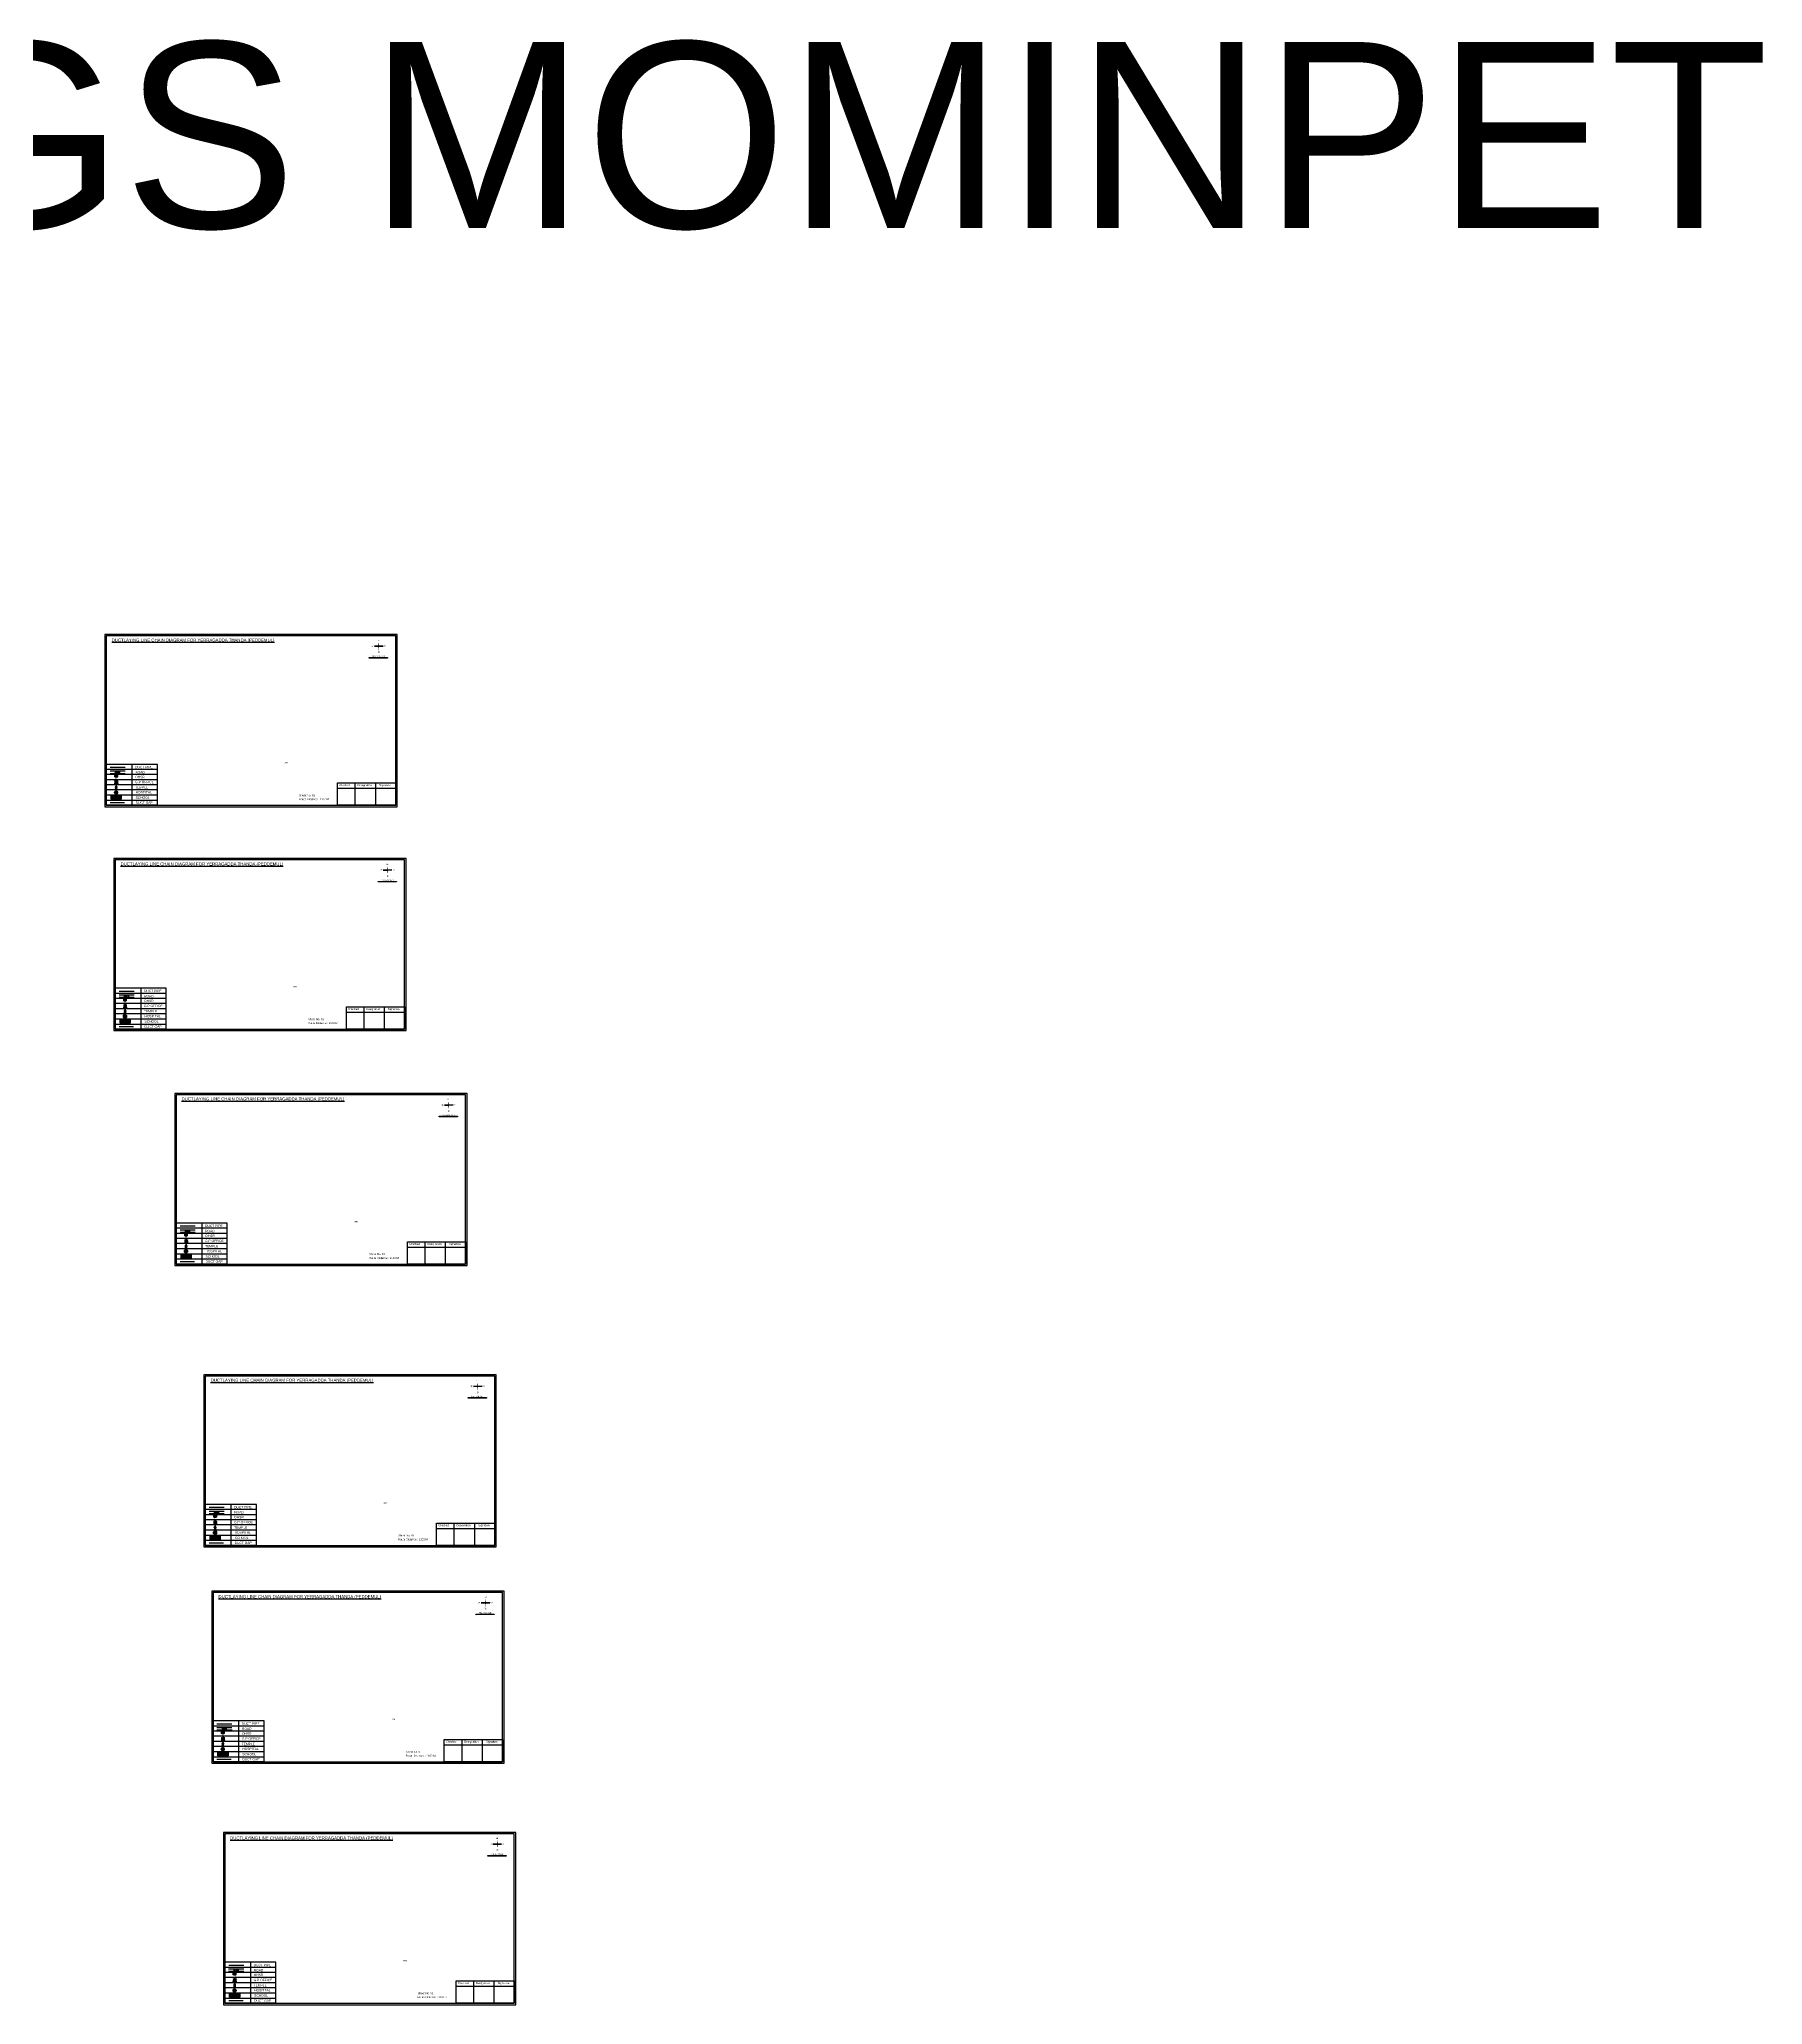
# Model space of a CAD drawing. Header units: inches. Extents: x -117 to 51867, y -12715 to 3423.
# Drawn here: x 5954 to 11201, y -12647 to -6661 of the extents above; entities that cross this region are included whole.
import ezdxf

# ---------------------------------------------------------------- set-up
doc = ezdxf.new("R2010")
doc.units = ezdxf.units.IN
doc.header["$MEASUREMENT"] = 0
doc.linetypes.add('DASHEDX2', pattern=[1.5, 1, -0.5])
doc.layers.add('LANDMARK', color=7, linetype='Continuous')
doc.layers.add('OHT', color=7, linetype='Continuous')
doc.styles.get("Standard").update_dxf_attribs({"font": 'arial.ttf'})

# ---------------------------------------------------------------- blocks, each defined once
blk = doc.blocks.new('OHT')
at = {"linetype": 'Continuous', "lineweight": 0, "true_color": 0x0ffffc}
blk.add_hatch(color=4, dxfattribs=at).paths.add_polyline_path([(0.01, 1), (0, 1, 0.101323), (-0.4, 0.92), (-0.4, 0.52, 0.194075), (0.4, 0.52), (0.4, 0.92, 0.097877)])
at = {"color": 4, "linetype": 'Continuous', "lineweight": 0, "true_color": 0x0ffffc, "flags": 128}
for points in [[(-0.4, 0.52), (-0.4, 0.92)], [(0.4, 0.52), (0.4, 0.92)]]:
    blk.add_lwpolyline(points, dxfattribs=at)
at = {"color": 4, "linetype": 'Continuous', "lineweight": 0, "true_color": 0x0ffffc, "const_width": 0.075, "flags": 128}
for points in [[(-0.15, 0), (-0.15, 0.48)], [(0.15, 0), (0.15, 0.47)]]:
    blk.add_lwpolyline(points, dxfattribs=at)
at = {"color": 4, "linetype": 'Continuous', "lineweight": 0, "true_color": 0x0ffffc}
for centre, radius, start, end in [((0.01, -0.02), 1.02, 67.3109, 113.4711), ((0, 1.51), 1.07, 247.7682, 291.7007)]:
    blk.add_arc(centre, radius, start, end, dxfattribs=at)
blk = doc.blocks.new('Government_Office')
at = {"linetype": 'Continuous', "lineweight": 0, "true_color": 0xff0000}
for points in [[(-0.5, 0.05), (0.5, 0.05), (0.5, 0), (-0.5, 0)], [(-0.45, 0.08), (-0.45, 0.12), (0.45, 0.12), (0.45, 0.08)], [(-0.4, 0.14), (-0.4, 0.18), (0.4, 0.18), (0.4, 0.14)]]:
    blk.add_hatch(color=1, dxfattribs=at).paths.add_polyline_path(points)
h = blk.add_hatch(color=1, dxfattribs=at)
h.paths.add_polyline_path([(0.44, 0.72), (0.45, 0.75), (0, 0.93), (-0.45, 0.75), (-0.44, 0.72)])
h.paths.add_polyline_path([(0.36, 0.75), (-0.36, 0.75), (0, 0.9)], flags=16)
h.paths.add_polyline_path([(0, 0.78, -1), (0, 0.87, -1)], flags=0)
h = blk.add_hatch(color=1, dxfattribs=at)
edge = h.paths.add_edge_path()
edge.add_line((-0.27, 0.2), (-0.3, 0.68))
edge.add_line((-0.3, 0.68), (-0.29, 0.68))
edge.add_arc((-0.28, 0.69), 0.0176, 225.304, 441.5659)
edge.add_line((-0.28, 0.7), (-0.39, 0.7))
edge.add_arc((-0.39, 0.69), 0.0176, 98.4341, 314.696)
edge.add_line((-0.38, 0.68), (-0.37, 0.68))
edge.add_line((-0.37, 0.68), (-0.4, 0.2))
edge.add_line((-0.4, 0.2), (-0.27, 0.2))
h = blk.add_hatch(color=1, dxfattribs=at)
edge = h.paths.add_edge_path()
edge.add_line((-0.05, 0.2), (-0.07, 0.68))
edge.add_line((-0.07, 0.68), (-0.07, 0.68))
edge.add_arc((-0.05, 0.69), 0.0176, 225.304, 441.5659)
edge.add_line((-0.05, 0.7), (-0.17, 0.7))
edge.add_arc((-0.17, 0.69), 0.0176, 98.4341, 314.696)
edge.add_line((-0.16, 0.68), (-0.15, 0.68))
edge.add_line((-0.15, 0.68), (-0.18, 0.2))
edge.add_line((-0.18, 0.2), (-0.05, 0.2))
h = blk.add_hatch(color=1, dxfattribs=at)
edge = h.paths.add_edge_path()
edge.add_arc((0, 0.83), 0.0467, 90, 270)
edge.add_arc((0, 0.83), 0.0467, 270, 450)
h = blk.add_hatch(color=1, dxfattribs=at)
edge = h.paths.add_edge_path()
edge.add_line((0.18, 0.2), (0.15, 0.68))
edge.add_line((0.15, 0.68), (0.16, 0.68))
edge.add_arc((0.17, 0.69), 0.0176, 225.304, 441.5659)
edge.add_line((0.17, 0.7), (0.05, 0.7))
edge.add_arc((0.05, 0.69), 0.0176, 98.4341, 314.696)
edge.add_line((0.07, 0.68), (0.07, 0.68))
edge.add_line((0.07, 0.68), (0.05, 0.2))
edge.add_line((0.05, 0.2), (0.18, 0.2))
h = blk.add_hatch(color=1, dxfattribs=at)
edge = h.paths.add_edge_path()
edge.add_line((0.4, 0.2), (0.37, 0.68))
edge.add_line((0.37, 0.68), (0.38, 0.68))
edge.add_arc((0.39, 0.69), 0.0176, 225.304, 441.5659)
edge.add_line((0.4, 0.7), (0.28, 0.7))
edge.add_arc((0.28, 0.69), 0.0176, 98.4341, 314.696)
edge.add_line((0.29, 0.68), (0.3, 0.68))
edge.add_line((0.3, 0.68), (0.27, 0.2))
edge.add_line((0.27, 0.2), (0.4, 0.2))
at = {"color": 1, "linetype": 'Continuous', "lineweight": 0, "true_color": 0xff0000, "flags": 128}
for points in [[(-0.5, 0.05), (0.5, 0.05), (0.5, 0), (-0.5, 0)], [(-0.45, 0.75), (-0.44, 0.72), (0.44, 0.72), (0.45, 0.75), (0, 0.93)], [(-0.45, 0.08), (-0.45, 0.12), (0.45, 0.12), (0.45, 0.08)], [(-0.4, 0.14), (-0.4, 0.18), (0.4, 0.18), (0.4, 0.14)], [(-0.36, 0.75), (0.36, 0.75), (0, 0.9)]]:
    blk.add_lwpolyline(points, close=True, dxfattribs=at)
for points in [[(-0.27, 0.2), (-0.3, 0.68), (-0.29, 0.68, 1.379694), (-0.28, 0.7), (-0.39, 0.7, 1.379694), (-0.38, 0.68), (-0.37, 0.68), (-0.4, 0.2)], [(-0.05, 0.2), (-0.07, 0.68), (-0.07, 0.68, 1.379694), (-0.05, 0.7), (-0.17, 0.7, 1.379694), (-0.16, 0.68), (-0.15, 0.68), (-0.18, 0.2)], [(0, 0.87, 1), (0, 0.78, 1)], [(0.18, 0.2), (0.15, 0.68), (0.16, 0.68, 1.379694), (0.17, 0.7), (0.05, 0.7, 1.379694), (0.07, 0.68), (0.07, 0.68), (0.05, 0.2)], [(0.4, 0.2), (0.37, 0.68), (0.38, 0.68, 1.379694), (0.4, 0.7), (0.28, 0.7, 1.379694), (0.29, 0.68), (0.3, 0.68), (0.27, 0.2)]]:
    blk.add_lwpolyline(points, format="xyb", close=True, dxfattribs=at)
blk = doc.blocks.new('Temple')
at = {"linetype": 'Continuous', "lineweight": 0, "true_color": 0xff0000}
h = blk.add_hatch(color=1, dxfattribs=at)
edge = h.paths.add_edge_path()
edge.add_line((0.17, 0.49), (0.22, 0.49))
edge.add_line((0.22, 0.49), (0.22, 0.5))
edge.add_line((0.22, 0.5), (0.31, 0.5))
edge.add_line((0.31, 0.5), (0.31, 0.53))
edge.add_line((0.31, 0.53), (0.26, 0.53))
edge.add_line((0.26, 0.53), (0.26, 0.54))
edge.add_line((0.26, 0.54), (0.2, 0.54))
edge.add_spline(control_points=[(0.2, 0.54), (0.2, 0.59), (0.19, 0.64), (0.14, 0.74), (0.09, 0.79), (0.03, 0.8), (0.02, 0.81), (0.01, 0.81)], knot_values=[4.712389, 4.712389, 4.712389, 4.712389, 5.278166, 5.278166, 6.117402, 6.117402, 6.223801, 6.223801, 6.223801, 6.223801], degree=3, periodic=0)
edge.add_line((0.01, 0.81), (0.01, 0.79))
edge.add_line((0.01, 0.79), (-0.01, 0.79))
edge.add_line((-0.01, 0.79), (-0.01, 0.81))
edge.add_spline(control_points=[(-0.01, 0.81), (-0.05, 0.8), (-0.1, 0.78), (-0.17, 0.7), (-0.2, 0.63), (-0.2, 0.55), (-0.2, 0.55), (-0.2, 0.54)], knot_values=[6.343965, 6.343965, 6.343965, 6.343965, 6.956638, 6.956638, 7.795874, 7.795874, 7.853982, 7.853982, 7.853982, 7.853982], degree=3, periodic=0)
edge.add_line((-0.2, 0.54), (-0.26, 0.54))
edge.add_line((-0.26, 0.54), (-0.26, 0.53))
edge.add_line((-0.26, 0.53), (-0.31, 0.53))
edge.add_line((-0.31, 0.53), (-0.31, 0.5))
edge.add_line((-0.31, 0.5), (-0.22, 0.5))
edge.add_line((-0.22, 0.5), (-0.22, 0.49))
edge.add_line((-0.22, 0.49), (-0.17, 0.49))
edge.add_line((-0.17, 0.49), (-0.17, 0.07))
edge.add_arc((-0.2, 0.07), 0.03, -90, 0, ccw=False)
edge.add_line((-0.2, 0.04), (-0.26, 0.04))
edge.add_line((-0.26, 0.04), (-0.26, 0.03))
edge.add_line((-0.26, 0.03), (-0.31, 0.03))
edge.add_line((-0.31, 0.03), (-0.31, 0))
edge.add_line((-0.31, 0), (0.31, 0))
edge.add_line((0.31, 0), (0.31, 0.03))
edge.add_line((0.31, 0.03), (0.26, 0.03))
edge.add_line((0.26, 0.03), (0.26, 0.04))
edge.add_line((0.26, 0.04), (0.2, 0.04))
edge.add_arc((0.2, 0.07), 0.03, 180, 270, ccw=False)
edge.add_line((0.17, 0.07), (0.17, 0.49))
h.paths.add_polyline_path([(0.12, 0.07, -0.414214), (0.1, 0.04), (0.05, 0.04), (0.05, 0.03), (-0.05, 0.03), (-0.05, 0.04), (-0.1, 0.04, -0.414214), (-0.12, 0.07), (-0.12, 0.5), (0.12, 0.5)], flags=16)
edge = h.paths.add_edge_path(flags=16)
edge.add_ellipse((0, 0.54), major_axis=(0, 0.242), ratio=0.722808, start_angle=270, end_angle=450, ccw=False)
edge.add_line((0.17, 0.54), (-0.17, 0.54))
h.paths.add_polyline_path([(0.01, 0.23), (0.01, 0.07), (-0.01, 0.07), (-0.01, 0.23)], flags=0)
at = {"linetype": 'Continuous', "lineweight": 0, "true_color": 0xe66000}
blk.add_hatch(color=32, dxfattribs=at).paths.add_polyline_path([(-0.01, 1), (0.15, 0.93), (0, 0.85)])
at = {"linetype": 'Continuous', "lineweight": 0, "true_color": 0xff0000}
h = blk.add_hatch(color=1, dxfattribs=at)
edge = h.paths.add_edge_path()
edge.add_line((0.01, 0.86), (0, 0.85))
edge.add_line((0, 0.85), (0, 0.93))
edge.add_line((0, 0.93), (-0.01, 0.93))
edge.add_line((-0.01, 0.93), (-0.01, 0.81))
edge.add_spline(control_points=[(-0.01, 0.81), (0, 0.81), (0, 0.81), (0.01, 0.81)], knot_values=[6.223801, 6.223801, 6.223801, 6.223801, 6.343965, 6.343965, 6.343965, 6.343965], degree=3, periodic=0)
edge.add_line((0.01, 0.81), (0.01, 0.86))
h = blk.add_hatch(color=1, dxfattribs=at)
edge = h.paths.add_edge_path()
edge.add_line((0.01, 0.79), (0.01, 0.81))
edge.add_spline(control_points=[(0.01, 0.81), (0, 0.81), (0, 0.81), (-0.01, 0.81)], knot_values=[6.223801, 6.223801, 6.223801, 6.223801, 6.343965, 6.343965, 6.343965, 6.343965], degree=3, periodic=0)
edge.add_line((-0.01, 0.81), (-0.01, 0.79))
edge.add_line((-0.01, 0.79), (0.01, 0.79))
at = {"color": 1, "linetype": 'Continuous', "lineweight": 0, "true_color": 0xff0000, "flags": 128}
blk.add_lwpolyline([(0.2, 0.54), (0.26, 0.54), (0.26, 0.53), (0.31, 0.53), (0.31, 0.5), (0.22, 0.5), (0.22, 0.49), (0.17, 0.49), (0.17, 0.07, 0.414214), (0.2, 0.04), (0.26, 0.04), (0.26, 0.03), (0.31, 0.03), (0.31, 0), (-0.31, 0), (-0.31, 0.03), (-0.26, 0.03), (-0.26, 0.04), (-0.2, 0.04, 0.414214), (-0.17, 0.07), (-0.17, 0.49), (-0.22, 0.49), (-0.22, 0.5), (-0.31, 0.5), (-0.31, 0.53), (-0.26, 0.53), (-0.26, 0.54), (-0.2, 0.54)], format="xyb", dxfattribs=at)
blk.add_lwpolyline([(-0.17, 0.54), (0.17, 0.54)], dxfattribs=at)
blk.add_lwpolyline([(0.12, 0.5), (0.12, 0.07, -0.414214), (0.1, 0.04), (0.05, 0.04), (0.05, 0.03), (-0.05, 0.03), (-0.05, 0.04), (-0.1, 0.04, -0.414214), (-0.12, 0.07), (-0.12, 0.5)], format="xyb", close=True, dxfattribs=at)
at = {"color": 32, "linetype": 'Continuous', "lineweight": 0, "true_color": 0xe66000, "flags": 128}
blk.add_lwpolyline([(-0.01, 1), (0.15, 0.93), (0, 0.85), (-0.01, 1)], dxfattribs=at)
at = {"color": 1, "linetype": 'Continuous', "lineweight": 0, "true_color": 0xff0000, "flags": 128}
for points in [[(0.01, 0.93), (-0.01, 0.93), (-0.01, 0.79), (0.01, 0.79)], [(0.01, 0.23), (-0.01, 0.23), (-0.01, 0.07), (0.01, 0.07)]]:
    blk.add_lwpolyline(points, close=True, dxfattribs=at)
at = {"color": 1, "linetype": 'Continuous', "lineweight": 0, "true_color": 0xff0000}
blk.add_ellipse((0, 0.54), major_axis=(0, 0.242), ratio=0.722808, start_param=4.712389, end_param=7.853982, dxfattribs=at)
blk.add_open_spline([(0.2, 0.54), (0.2, 0.59), (0.19, 0.64), (0.14, 0.74), (0.09, 0.79), (-0.02, 0.82), (-0.08, 0.79), (-0.17, 0.7), (-0.2, 0.63), (-0.2, 0.55), (-0.2, 0.55), (-0.2, 0.54)], degree=3, knots=[4.712389, 4.712389, 4.712389, 4.712389, 5.278166, 5.278166, 6.117402, 6.117402, 6.956638, 6.956638, 7.795874, 7.795874, 7.853982, 7.853982, 7.853982, 7.853982], dxfattribs=at)
blk = doc.blocks.new('*U49')
at = {"color": 0, "linetype": 'DASHEDX2', "transparency": 16777216}
blk.add_line((-8.2, 0), (8, 0), dxfattribs=at)
blk = doc.blocks.new('Hospital')
at = {"linetype": 'Continuous', "lineweight": 0, "true_color": 0x000000}
h = blk.add_hatch(color=18, dxfattribs=at)
h.paths.add_polyline_path([(-0.5, 0, 1), (0.5, 0, 1)])
h.paths.add_polyline_path([(0.45, 0, -1), (-0.45, 0, -1)], flags=16)
at = {"linetype": 'Continuous', "true_color": 0xff0000}
blk.add_hatch(color=1, dxfattribs=at).paths.add_polyline_path([(-0.39, 0.08), (-0.08, 0.08), (-0.08, 0.39), (0.08, 0.39), (0.08, 0.08), (0.39, 0.08), (0.39, -0.08), (0.08, -0.08), (0.08, -0.39), (-0.08, -0.39), (-0.08, -0.08), (-0.39, -0.08)])
at = {"color": 1, "linetype": 'Continuous', "true_color": 0xff0000, "flags": 128}
blk.add_lwpolyline([(-0.39, 0.08), (-0.08, 0.08), (-0.08, 0.39), (0.08, 0.39), (0.08, 0.08), (0.39, 0.08), (0.39, -0.08), (0.08, -0.08), (0.08, -0.39), (-0.08, -0.39), (-0.08, -0.08), (-0.39, -0.08)], close=True, dxfattribs=at)
at = {"color": 18, "linetype": 'Continuous', "lineweight": 0, "true_color": 0x000000}
for radius in [0.5, 0.446]:
    blk.add_circle((0, 0), radius, dxfattribs=at)
blk = doc.blocks.new('*U51')
at = {"color": 0, "linetype": 'DASHEDX2', "transparency": 16777216}
blk.add_line((-8.2, 0), (8, 0), dxfattribs=at)
blk = doc.blocks.new('*U53')
at = {"color": 0, "linetype": 'DASHEDX2', "transparency": 16777216}
blk.add_line((-8.2, 0), (8, 0), dxfattribs=at)
blk = doc.blocks.new('*U55')
at = {"color": 0, "linetype": 'DASHEDX2', "transparency": 16777216}
blk.add_line((-8.2, 0), (8, 0), dxfattribs=at)
blk = doc.blocks.new('*U45')
at = {"color": 0, "linetype": 'DASHEDX2', "transparency": 16777216}
blk.add_line((-8.2, 0), (8, 0), dxfattribs=at)
blk = doc.blocks.new('*U47')
at = {"color": 0, "linetype": 'DASHEDX2', "transparency": 16777216}
blk.add_line((-8.2, 0), (8, 0), dxfattribs=at)

msp = doc.modelspace()

# ---------------------------------------------------------------- hatches: boundary and pattern name
at = {"true_color": 0x0093dd}
h = msp.add_hatch(color=142, dxfattribs=at)
h.dxf.hatch_style = 1
h.paths.add_polyline_path([(6958.7, -8543.4), (6958.7, -8545.2), (7014.2, -8545.1), (7014.2, -8543.3)])
at = {"true_color": 0xc8c92d}
h = msp.add_hatch(color=52, dxfattribs=at)
h.dxf.hatch_style = 1
h.paths.add_polyline_path([(6178.9, -8964.3), (6172.7, -8964.3), (6172.7, -8975.4), (6178.9, -8975.4)])
h.paths.add_polyline_path([(6203.8, -8964.3), (6197.6, -8964.3), (6197.6, -8975.4), (6203.8, -8975.4)])
at = {"true_color": 0x293189}
h = msp.add_hatch(color=177, dxfattribs=at)
h.dxf.hatch_style = 1
h.paths.add_polyline_path([(6197.6, -8964.3), (6178.9, -8964.3), (6178.9, -8975.4), (6185.9, -8975.4), (6185.9, -8971.8), (6189.8, -8971.8), (6189.8, -8975.4), (6197.6, -8975.4)])
h.paths.add_polyline_path([(6181.6, -8966.8), (6180.2, -8966.8), (6180.2, -8965.5), (6181.6, -8965.5)], flags=16)
h.paths.add_polyline_path([(6194.5, -8966.8), (6194.5, -8965.5), (6195.8, -8965.5), (6195.8, -8966.8)], flags=16)
at = {"true_color": 0x0093dd}
h = msp.add_hatch(color=142, dxfattribs=at)
h.dxf.hatch_style = 1
h.paths.add_polyline_path([(6985.8, -9225.4), (6985.8, -9227.2), (7041.3, -9227.1), (7041.3, -9225.3)])
at = {"true_color": 0xc8c92d}
h = msp.add_hatch(color=52, dxfattribs=at)
h.dxf.hatch_style = 1
h.paths.add_polyline_path([(6206, -9646.3), (6199.8, -9646.3), (6199.8, -9657.4), (6206, -9657.4)])
h.paths.add_polyline_path([(6230.8, -9646.3), (6224.7, -9646.3), (6224.7, -9657.4), (6230.8, -9657.4)])
at = {"true_color": 0x293189}
h = msp.add_hatch(color=177, dxfattribs=at)
h.dxf.hatch_style = 1
h.paths.add_polyline_path([(6224.7, -9646.3), (6206, -9646.3), (6206, -9657.4), (6213, -9657.4), (6213, -9653.8), (6216.8, -9653.8), (6216.8, -9657.4), (6224.7, -9657.4)])
h.paths.add_polyline_path([(6208.6, -9648.8), (6207.3, -9648.8), (6207.3, -9647.5), (6208.6, -9647.5)], flags=16)
h.paths.add_polyline_path([(6221.5, -9648.8), (6221.5, -9647.5), (6222.9, -9647.5), (6222.9, -9648.8)], flags=16)
at = {"true_color": 0x0093dd}
h = msp.add_hatch(color=142, dxfattribs=at)
h.dxf.hatch_style = 1
h.paths.add_polyline_path([(7171.6, -9941), (7171.6, -9942.8), (7227.1, -9942.7), (7227.1, -9940.8)])
at = {"true_color": 0xc8c92d}
h = msp.add_hatch(color=52, dxfattribs=at)
h.dxf.hatch_style = 1
h.paths.add_polyline_path([(6391.8, -10361.9), (6385.6, -10361.9), (6385.6, -10373), (6391.8, -10373)])
h.paths.add_polyline_path([(6416.6, -10361.9), (6410.5, -10361.9), (6410.5, -10373), (6416.6, -10373)])
at = {"true_color": 0x293189}
h = msp.add_hatch(color=177, dxfattribs=at)
h.dxf.hatch_style = 1
h.paths.add_polyline_path([(6410.5, -10361.9), (6391.8, -10361.9), (6391.8, -10373), (6398.8, -10373), (6398.8, -10369.4), (6402.6, -10369.4), (6402.6, -10373), (6410.5, -10373)])
h.paths.add_polyline_path([(6394.4, -10364.4), (6393.1, -10364.4), (6393.1, -10363.1), (6394.4, -10363.1)], flags=16)
h.paths.add_polyline_path([(6407.3, -10364.4), (6407.3, -10363.1), (6408.7, -10363.1), (6408.7, -10364.4)], flags=16)
at = {"true_color": 0x0093dd}
h = msp.add_hatch(color=142, dxfattribs=at)
h.dxf.hatch_style = 1
h.paths.add_polyline_path([(7260.1, -10797.9), (7260.1, -10799.7), (7315.6, -10799.6), (7315.6, -10797.8)])
at = {"true_color": 0xc8c92d}
h = msp.add_hatch(color=52, dxfattribs=at)
h.dxf.hatch_style = 1
h.paths.add_polyline_path([(6480.3, -11218.8), (6474.1, -11218.8), (6474.1, -11229.9), (6480.3, -11229.9)])
h.paths.add_polyline_path([(6505.1, -11218.8), (6498.9, -11218.8), (6498.9, -11229.9), (6505.1, -11229.9)])
at = {"true_color": 0x293189}
h = msp.add_hatch(color=177, dxfattribs=at)
h.dxf.hatch_style = 1
h.paths.add_polyline_path([(6498.9, -11218.8), (6480.3, -11218.8), (6480.3, -11229.9), (6487.3, -11229.9), (6487.3, -11226.3), (6491.1, -11226.3), (6491.1, -11229.9), (6498.9, -11229.9)])
h.paths.add_polyline_path([(6482.9, -11221.3), (6481.6, -11221.3), (6481.6, -11220), (6482.9, -11220)], flags=16)
h.paths.add_polyline_path([(6495.8, -11221.3), (6495.8, -11220), (6497.2, -11220), (6497.2, -11221.3)], flags=16)
at = {"true_color": 0x0093dd}
h = msp.add_hatch(color=142, dxfattribs=at)
h.dxf.hatch_style = 1
h.paths.add_polyline_path([(7283.6, -11457.1), (7283.7, -11458.9), (7339.2, -11458.8), (7339.2, -11456.9)])
at = {"true_color": 0xc8c92d}
h = msp.add_hatch(color=52, dxfattribs=at)
h.dxf.hatch_style = 1
h.paths.add_polyline_path([(6503.8, -11878), (6497.7, -11878), (6497.7, -11889.1), (6503.8, -11889.1)])
h.paths.add_polyline_path([(6528.7, -11878), (6522.5, -11878), (6522.5, -11889.1), (6528.7, -11889.1)])
at = {"true_color": 0x293189}
h = msp.add_hatch(color=177, dxfattribs=at)
h.dxf.hatch_style = 1
h.paths.add_polyline_path([(6522.5, -11878), (6503.8, -11878), (6503.8, -11889.1), (6510.9, -11889.1), (6510.9, -11885.4), (6514.7, -11885.4), (6514.7, -11889.1), (6522.5, -11889.1)])
h.paths.add_polyline_path([(6506.5, -11880.5), (6505.1, -11880.5), (6505.1, -11879.2), (6506.5, -11879.2)], flags=16)
h.paths.add_polyline_path([(6519.4, -11880.5), (6519.4, -11879.2), (6520.8, -11879.2), (6520.8, -11880.5)], flags=16)
at = {"true_color": 0x0093dd}
h = msp.add_hatch(color=142, dxfattribs=at)
h.dxf.hatch_style = 1
h.paths.add_polyline_path([(7319.6, -12192.2), (7319.6, -12194.1), (7375.1, -12194), (7375.1, -12192.1)])
at = {"true_color": 0xc8c92d}
h = msp.add_hatch(color=52, dxfattribs=at)
h.dxf.hatch_style = 1
h.paths.add_polyline_path([(6539.8, -12613.2), (6533.6, -12613.2), (6533.6, -12624.3), (6539.8, -12624.3)])
h.paths.add_polyline_path([(6564.6, -12613.2), (6558.4, -12613.2), (6558.4, -12624.3), (6564.6, -12624.3)])
at = {"true_color": 0x293189}
h = msp.add_hatch(color=177, dxfattribs=at)
h.dxf.hatch_style = 1
h.paths.add_polyline_path([(6558.4, -12613.2), (6539.8, -12613.2), (6539.8, -12624.3), (6546.8, -12624.3), (6546.8, -12620.6), (6550.6, -12620.6), (6550.6, -12624.3), (6558.4, -12624.3)])
h.paths.add_polyline_path([(6542.4, -12615.6), (6541.1, -12615.6), (6541.1, -12614.4), (6542.4, -12614.4)], flags=16)
h.paths.add_polyline_path([(6555.3, -12615.6), (6555.3, -12614.4), (6556.7, -12614.4), (6556.7, -12615.6)], flags=16)

# ---------------------------------------------------------------- linework, layer by layer
for p, q in [((7000.8, -8508.7), (6974.5, -8509.2)), ((6974.5, -8509.2), (7000.8, -8508.7)), ((7000.8, -8508.7), (6974.5, -8509.2)), ((6987.7, -8508.9), (7000.8, -8508.7)), ((6158.1, -8868.9), (6158.1, -8992.1)), ((6313.6, -8884.5), (6158.1, -8884.5)), ((6313.6, -8900), (6158.1, -8900)), ((6313.6, -8915.6), (6158.1, -8915.6)), ((6169.7, -8888.7), (6215.6, -8888.7)), ((6169.7, -8896.3), (6215.8, -8896.3)), ((6235.8, -8868.9), (6235.8, -8993.3)), ((6313.6, -8931.1), (6158.1, -8931.1)), ((6313.6, -8946.7), (6158.1, -8946.7)), ((6158.1, -8962.2), (6313.6, -8962.2)), ((6158.1, -8977.8), (6313.6, -8977.8)), ((6158.1, -8992.1), (6158.1, -8993.3)), ((6158.1, -8992.3), (6158.1, -8993.3)), ((6313.6, -8993.3), (6158.1, -8993.3)), ((7027.8, -9190.7), (7001.5, -9191.1)), ((7001.5, -9191.1), (7027.8, -9190.7)), ((7027.8, -9190.7), (7001.5, -9191.1)), ((7014.7, -9190.9), (7027.8, -9190.7)), ((6185.1, -9550.9), (6185.1, -9674.1)), ((6340.7, -9566.4), (6185.1, -9566.4)), ((6196.8, -9570.7), (6242.7, -9570.7)), ((6262.9, -9550.9), (6262.9, -9675.3)), ((6340.7, -9582), (6185.1, -9582)), ((6340.7, -9597.5), (6185.1, -9597.5)), ((6340.7, -9613.1), (6185.1, -9613.1)), ((6340.7, -9628.6), (6185.1, -9628.6)), ((6196.8, -9578.3), (6242.9, -9578.3)), ((6185.1, -9644.2), (6340.7, -9644.2)), ((6185.1, -9659.8), (6340.7, -9659.8)), ((6185.1, -9674.1), (6185.1, -9675.3)), ((6185.1, -9674.3), (6185.1, -9675.3)), ((6340.7, -9675.3), (6185.1, -9675.3)), ((7213.7, -9906.3), (7187.4, -9906.7)), ((7187.4, -9906.7), (7213.7, -9906.3)), ((7213.7, -9906.3), (7187.4, -9906.7)), ((7200.5, -9906.5), (7213.7, -9906.3)), ((6370.9, -10266.5), (6370.9, -10389.7)), ((6526.5, -10282), (6370.9, -10282)), ((6382.6, -10286.3), (6428.5, -10286.3)), ((6382.6, -10293.8), (6428.7, -10293.8)), ((6448.7, -10266.5), (6448.7, -10390.9)), ((6526.5, -10297.6), (6370.9, -10297.6)), ((6526.5, -10313.1), (6370.9, -10313.1)), ((6526.5, -10328.7), (6370.9, -10328.7)), ((6526.5, -10344.2), (6370.9, -10344.2)), ((6370.9, -10359.8), (6526.5, -10359.8)), ((6370.9, -10375.3), (6526.5, -10375.3)), ((6370.9, -10389.7), (6370.9, -10390.9)), ((6370.9, -10389.9), (6370.9, -10390.9)), ((6526.5, -10390.9), (6370.9, -10390.9)), ((7302.1, -10763.2), (7275.8, -10763.7)), ((7275.8, -10763.7), (7302.1, -10763.2)), ((7302.1, -10763.2), (7275.8, -10763.7)), ((7289, -10763.4), (7302.1, -10763.2)), ((6459.4, -11123.4), (6459.4, -11246.6)), ((6537.2, -11123.4), (6537.2, -11247.8)), ((6614.9, -11138.9), (6459.4, -11138.9)), ((6614.9, -11154.5), (6459.4, -11154.5)), ((6614.9, -11170.1), (6459.4, -11170.1)), ((6614.9, -11185.6), (6459.4, -11185.6)), ((6471.1, -11143.2), (6517, -11143.2)), ((6471.1, -11150.8), (6517.2, -11150.8)), ((6614.9, -11201.2), (6459.4, -11201.2)), ((6459.4, -11216.7), (6614.9, -11216.7)), ((6459.4, -11232.3), (6614.9, -11232.3)), ((6459.4, -11246.6), (6459.4, -11247.8)), ((6459.4, -11246.8), (6459.4, -11247.8)), ((6614.9, -11247.8), (6459.4, -11247.8)), ((7325.7, -11422.4), (7299.4, -11422.8)), ((7299.4, -11422.8), (7325.7, -11422.4)), ((7325.7, -11422.4), (7299.4, -11422.8)), ((7312.6, -11422.6), (7325.7, -11422.4)), ((6483, -11782.6), (6483, -11905.8)), ((6560.8, -11782.6), (6560.8, -11907)), ((6638.5, -11798.1), (6483, -11798.1)), ((6638.5, -11813.7), (6483, -11813.7)), ((6638.5, -11829.2), (6483, -11829.2)), ((6638.5, -11844.8), (6483, -11844.8)), ((6494.6, -11802.4), (6540.5, -11802.4)), ((6494.6, -11809.9), (6540.8, -11809.9)), ((6638.5, -11860.3), (6483, -11860.3)), ((6483, -11875.9), (6638.5, -11875.9)), ((6483, -11891.4), (6638.5, -11891.4)), ((6483, -11905.8), (6483, -11907)), ((6483, -11906), (6483, -11907)), ((6638.5, -11907), (6483, -11907)), ((7361.6, -12157.5), (7335.3, -12158)), ((7335.3, -12158), (7361.6, -12157.5)), ((7361.6, -12157.5), (7335.3, -12158)), ((7348.5, -12157.8), (7361.6, -12157.5)), ((6518.9, -12517.7), (6518.9, -12641)), ((6674.4, -12533.3), (6518.9, -12533.3)), ((6674.4, -12548.8), (6518.9, -12548.8)), ((6674.4, -12564.4), (6518.9, -12564.4)), ((6530.6, -12537.6), (6576.5, -12537.6)), ((6530.6, -12545.1), (6576.7, -12545.1)), ((6596.7, -12517.7), (6596.7, -12642.2)), ((6674.4, -12580), (6518.9, -12580)), ((6674.4, -12595.5), (6518.9, -12595.5)), ((6518.9, -12611.1), (6674.4, -12611.1)), ((6518.9, -12626.6), (6674.4, -12626.6)), ((6518.9, -12641), (6518.9, -12642.2)), ((6518.9, -12641.2), (6518.9, -12642.2)), ((6674.4, -12642.2), (6518.9, -12642.2))]:
    msp.add_line(p, q)
at = {"color": 1}
for p, q in [((6974.5, -8509.2), (6987.7, -8508.9)), ((7001.5, -9191.1), (7014.7, -9190.9)), ((7187.4, -9906.7), (7200.5, -9906.5)), ((7275.8, -10763.7), (7289, -10763.4)), ((7299.4, -11422.8), (7312.6, -11422.6)), ((7335.3, -12158), (7348.5, -12157.8))]:
    msp.add_line(p, q, dxfattribs=at)
at = {"color": 242, "true_color": 0xcd2027}
for p, q in [((6862.2, -8941.9), (7039.4, -8941.9)), ((6915.1, -8925.5), (6915.1, -8993.4)), ((6977.3, -8925.5), (6977.3, -8993.4)), ((6889.2, -9623.9), (7066.4, -9623.9)), ((6942.2, -9607.5), (6942.2, -9675.4)), ((7004.4, -9607.5), (7004.4, -9675.4)), ((7075, -10339.5), (7252.2, -10339.5)), ((7128, -10323), (7128, -10390.9)), ((7190.2, -10323), (7190.2, -10390.9)), ((7216.5, -11180), (7216.5, -11247.9)), ((7278.7, -11180), (7278.7, -11247.9)), ((7163.5, -11196.4), (7340.7, -11196.4)), ((7240.1, -11839.1), (7240.1, -11907)), ((7302.3, -11839.1), (7302.3, -11907)), ((7187.1, -11855.6), (7364.3, -11855.6)), ((7223, -12590.8), (7400.2, -12590.8)), ((7276, -12574.3), (7276, -12642.2)), ((7338.2, -12574.3), (7338.2, -12642.2))]:
    msp.add_line(p, q, dxfattribs=at)
for points in [[(6153.9, -8473.5), (6153.9, -8998), (7044.1, -8998), (7044.1, -8473.5)], [(6158.1, -8477.5), (6158.1, -8993.3), (7039.4, -8993.3), (7039.4, -8477.5)], [(6203.8, -8964.3), (6203.8, -8975.4), (6172.7, -8975.4), (6172.7, -8964.3)], [(6181.6, -8965.5), (6181.6, -8966.8), (6180.2, -8966.8), (6180.2, -8965.5)], [(6194.5, -8966.8), (6194.5, -8965.5), (6195.8, -8965.5), (6195.8, -8966.8)], [(6181, -9155.5), (6181, -9680), (7071.1, -9680), (7071.1, -9155.5)], [(6185.1, -9159.5), (6185.1, -9675.3), (7066.4, -9675.3), (7066.4, -9159.5)], [(6230.9, -9646.3), (6230.9, -9657.4), (6199.8, -9657.4), (6199.8, -9646.3)], [(6208.6, -9647.5), (6208.6, -9648.8), (6207.3, -9648.8), (6207.3, -9647.5)], [(6221.5, -9648.8), (6221.5, -9647.5), (6222.9, -9647.5), (6222.9, -9648.8)], [(6366.8, -9871.1), (6366.8, -10395.6), (7257, -10395.6), (7257, -9871.1)], [(6370.9, -9875.1), (6370.9, -10390.9), (7252.2, -10390.9), (7252.2, -9875.1)], [(6416.7, -10361.9), (6416.7, -10373), (6385.6, -10373), (6385.6, -10361.9)], [(6394.4, -10363.1), (6394.4, -10364.4), (6393.1, -10364.4), (6393.1, -10363.1)], [(6407.3, -10364.4), (6407.3, -10363.1), (6408.7, -10363.1), (6408.7, -10364.4)], [(6455.3, -10728), (6455.3, -11252.5), (7345.4, -11252.5), (7345.4, -10728)], [(6459.4, -10732), (6459.4, -11247.8), (7340.7, -11247.8), (7340.7, -10732)], [(6505.2, -11218.8), (6505.2, -11229.9), (6474.1, -11229.9), (6474.1, -11218.8)], [(6482.9, -11220), (6482.9, -11221.3), (6481.6, -11221.3), (6481.6, -11220)], [(6495.8, -11221.3), (6495.8, -11220), (6497.2, -11220), (6497.2, -11221.3)], [(6478.9, -11387.2), (6478.9, -11911.7), (7369, -11911.7), (7369, -11387.2)], [(6483, -11391.2), (6483, -11907), (7364.3, -11907), (7364.3, -11391.2)], [(6528.8, -11878), (6528.8, -11889.1), (6497.7, -11889.1), (6497.7, -11878)], [(6506.5, -11879.2), (6506.5, -11880.5), (6505.1, -11880.5), (6505.1, -11879.2)], [(6519.4, -11880.5), (6519.4, -11879.2), (6520.8, -11879.2), (6520.8, -11880.5)], [(6514.8, -12122.4), (6514.8, -12646.9), (7404.9, -12646.9), (7404.9, -12122.4)], [(6518.9, -12126.4), (6518.9, -12642.2), (7400.2, -12642.2), (7400.2, -12126.4)], [(6564.7, -12613.2), (6564.7, -12624.3), (6533.6, -12624.3), (6533.6, -12613.2)], [(6542.4, -12614.4), (6542.4, -12615.6), (6541.1, -12615.6), (6541.1, -12614.4)], [(6555.3, -12615.6), (6555.3, -12614.4), (6556.7, -12614.4), (6556.7, -12615.6)]]:
    msp.add_lwpolyline(points, close=True)
at = {"color": 142, "true_color": 0x0093dd}
for points in [[(7014.2, -8545.1), (6958.7, -8545.2), (6958.7, -8543.4), (7014.2, -8543.3), (7014.2, -8545.1)], [(7041.3, -9227.1), (6985.8, -9227.2), (6985.8, -9225.4), (7041.3, -9225.3), (7041.3, -9227.1)], [(7227.1, -9942.7), (7171.6, -9942.8), (7171.6, -9941), (7227.1, -9940.8), (7227.1, -9942.7)], [(7315.6, -10799.6), (7260.1, -10799.7), (7260.1, -10797.9), (7315.6, -10797.8), (7315.6, -10799.6)], [(7339.2, -11458.8), (7283.7, -11458.9), (7283.6, -11457.1), (7339.2, -11456.9), (7339.2, -11458.8)], [(7375.1, -12194), (7319.6, -12194.1), (7319.6, -12192.2), (7375.1, -12192.1), (7375.1, -12194)]]:
    msp.add_lwpolyline(points, dxfattribs=at)
for points in [[(6313.6, -8993.3), (6313.6, -8868.9), (6158.1, -8868.9)], [(6184.6, -8975.4), (6184.6, -8971.3), (6191.1, -8971.3), (6191.1, -8975.4)], [(6340.7, -9675.3), (6340.7, -9550.9), (6185.1, -9550.9)], [(6211.6, -9657.4), (6211.6, -9653.3), (6218.2, -9653.3), (6218.2, -9657.4)], [(6526.5, -10390.9), (6526.5, -10266.5), (6370.9, -10266.5)], [(6397.5, -10373), (6397.5, -10368.9), (6404, -10368.9), (6404, -10373)], [(6614.9, -11247.8), (6614.9, -11123.4), (6459.4, -11123.4)], [(6485.9, -11229.9), (6485.9, -11225.8), (6492.5, -11225.8), (6492.5, -11229.9)], [(6638.5, -11907), (6638.5, -11782.6), (6483, -11782.6)], [(6509.5, -11889.1), (6509.5, -11885), (6516, -11885), (6516, -11889.1)], [(6674.4, -12642.2), (6674.4, -12517.7), (6518.9, -12517.7)], [(6545.4, -12624.3), (6545.4, -12620.2), (6552, -12620.2), (6552, -12624.3)]]:
    msp.add_lwpolyline(points)
at = {"color": 242, "true_color": 0xcd2027}
for points in [[(7039.4, -8993.4), (6862.2, -8993.4), (6862.2, -8925.5), (7039.4, -8925.5)], [(7066.4, -9675.4), (6889.2, -9675.4), (6889.2, -9607.5), (7066.4, -9607.5)], [(7252.2, -10390.9), (7075, -10390.9), (7075, -10323), (7252.2, -10323)], [(7340.7, -11247.9), (7163.5, -11247.9), (7163.5, -11180), (7340.7, -11180)], [(7364.3, -11907), (7187.1, -11907), (7187.1, -11839.1), (7364.3, -11839.1)], [(7400.2, -12642.2), (7223, -12642.2), (7223, -12574.3), (7400.2, -12574.3)]]:
    msp.add_lwpolyline(points, close=True, dxfattribs=at)
for points in [[(6988.9, -8508.9), (6986.1, -8508.9), (6987.4, -8495.8)], [(6988.9, -8508.9), (6986.1, -8508.9), (6987.4, -8495.8)], [(6988.9, -8508.9), (6986.1, -8508.9), (6987.9, -8522.1)], [(6988.9, -8508.9), (6986.1, -8508.9), (6987.9, -8522.1)], [(6987.7, -8510.2), (6987.6, -8507.4), (7000.8, -8508.7)], [(6987.7, -8510.2), (6987.6, -8507.4), (7000.8, -8508.7)], [(7016, -9190.9), (7013.2, -9190.9), (7014.5, -9177.8)], [(7016, -9190.9), (7013.2, -9190.9), (7014.5, -9177.8)], [(7016, -9190.9), (7013.2, -9190.9), (7014.9, -9204.1)], [(7016, -9190.9), (7013.2, -9190.9), (7014.9, -9204.1)], [(7014.7, -9192.2), (7014.7, -9189.4), (7027.8, -9190.7)], [(7014.7, -9192.2), (7014.7, -9189.4), (7027.8, -9190.7)], [(7201.8, -9906.5), (7199, -9906.5), (7200.3, -9893.3)], [(7201.8, -9906.5), (7199, -9906.5), (7200.3, -9893.3)], [(7201.8, -9906.5), (7199, -9906.5), (7200.7, -9919.6)], [(7201.8, -9906.5), (7199, -9906.5), (7200.7, -9919.6)], [(7200.5, -9907.8), (7200.5, -9905), (7213.7, -9906.3)], [(7200.5, -9907.8), (7200.5, -9905), (7213.7, -9906.3)], [(7290.3, -10763.4), (7287.5, -10763.4), (7288.8, -10750.3)], [(7290.3, -10763.4), (7287.5, -10763.4), (7288.8, -10750.3)], [(7290.3, -10763.4), (7287.5, -10763.4), (7289.2, -10776.6)], [(7290.3, -10763.4), (7287.5, -10763.4), (7289.2, -10776.6)], [(7289, -10764.7), (7289, -10761.9), (7302.1, -10763.2)], [(7289, -10764.7), (7289, -10761.9), (7302.1, -10763.2)], [(7313.9, -11422.6), (7311, -11422.6), (7312.3, -11409.4)], [(7313.9, -11422.6), (7311, -11422.6), (7312.3, -11409.4)], [(7313.9, -11422.6), (7311, -11422.6), (7312.8, -11435.7)], [(7313.9, -11422.6), (7311, -11422.6), (7312.8, -11435.7)], [(7312.6, -11423.9), (7312.6, -11421.1), (7325.7, -11422.4)], [(7312.6, -11423.9), (7312.6, -11421.1), (7325.7, -11422.4)], [(7349.8, -12157.7), (7347, -12157.8), (7348.3, -12144.6)], [(7349.8, -12157.7), (7347, -12157.8), (7348.3, -12144.6)], [(7349.8, -12157.7), (7347, -12157.8), (7348.7, -12170.9)], [(7349.8, -12157.7), (7347, -12157.8), (7348.7, -12170.9)], [(7348.5, -12159.1), (7348.5, -12156.2), (7361.6, -12157.5)], [(7348.5, -12159.1), (7348.5, -12156.2), (7361.6, -12157.5)]]:
    msp.add_solid(points)
at = {"color": 1}
for points in [[(6987.7, -8510.2), (6987.6, -8507.4), (6974.5, -8509.2)], [(6987.7, -8510.2), (6987.6, -8507.4), (6974.5, -8509.2)], [(7014.7, -9192.2), (7014.7, -9189.4), (7001.5, -9191.1)], [(7014.7, -9192.2), (7014.7, -9189.4), (7001.5, -9191.1)], [(7200.5, -9907.8), (7200.5, -9905), (7187.4, -9906.7)], [(7200.5, -9907.8), (7200.5, -9905), (7187.4, -9906.7)], [(7289, -10764.7), (7289, -10761.9), (7275.8, -10763.7)], [(7289, -10764.7), (7289, -10761.9), (7275.8, -10763.7)], [(7312.6, -11423.9), (7312.6, -11421.1), (7299.4, -11422.8)], [(7312.6, -11423.9), (7312.6, -11421.1), (7299.4, -11422.8)], [(7348.5, -12159.1), (7348.5, -12156.2), (7335.3, -12158)], [(7348.5, -12159.1), (7348.5, -12156.2), (7335.3, -12158)]]:
    msp.add_solid(points, dxfattribs=at)
at = {"layer": 'OHT', "color": 5}
for p, q in [((6169.9, -8877.4), (6215.8, -8877.4)), ((6196.9, -9559.3), (6242.8, -9559.3)), ((6382.8, -10274.9), (6428.6, -10274.9)), ((6471.2, -11131.9), (6517.1, -11131.9)), ((6494.8, -11791), (6540.7, -11791)), ((6530.7, -12526.2), (6576.6, -12526.2))]:
    msp.add_line(p, q, dxfattribs=at)
at = {"layer": 'OHT', "color": 1}
for p, q in [((6169.9, -8985.6), (6213.5, -8985.6)), ((6196.9, -9667.5), (6240.5, -9667.5)), ((6382.8, -10383.1), (6426.4, -10383.1)), ((6471.2, -11240), (6514.8, -11240)), ((6494.8, -11899.2), (6538.4, -11899.2)), ((6530.7, -12634.4), (6574.3, -12634.4))]:
    msp.add_line(p, q, dxfattribs=at)

# ---------------------------------------------------------------- block references
at = {"linetype": 'DASHEDX2'}
for name, p in [('*U49', (6192.7, -8892.5)), ('*U51', (6219.8, -9574.5)), ('*U53', (6405.6, -10290.1)), ('*U55', (6494.1, -11147)), ('*U45', (6517.7, -11806.2)), ('*U47', (6553.6, -12541.3))]:
    msp.add_blockref(name, p, dxfattribs=at)
at = {"layer": 'LANDMARK'}
for name, p, xscale, yscale, zscale in [('Government_Office', (6188.5, -8928), 11.32114773247135, 11.32114773247135, 11.32114773247135), ('Hospital', (6187.8, -8954.6), 11.41772014427468, 11.41772014427468, 11.41772014427468), ('Hospital', (6214.8, -9636.6), 11.41772014427468, 11.41772014427468, 11.41772014427468), ('Government_Office', (6215.5, -9610), 11.32114773247135, 11.32114773247135, 11.32114773247135), ('Hospital', (6400.7, -10352.2), 11.41772014427468, 11.41772014427468, 11.41772014427468), ('Government_Office', (6401.3, -10325.5), 11.32114773247135, 11.32114773247135, 11.32114773247135), ('Government_Office', (6489.8, -11182.5), 11.32114773247135, 11.32114773247135, 11.32114773247135), ('Hospital', (6489.1, -11209.1), 11.41772014427468, 11.41772014427468, 11.41772014427468), ('Government_Office', (6513.4, -11841.6), 11.32114773247135, 11.32114773247135, 11.32114773247135), ('Hospital', (6512.7, -11868.3), 11.41772014427468, 11.41772014427468, 11.41772014427468), ('Government_Office', (6549.3, -12576.8), 11.32114773247135, 11.32114773247135, 11.32114773247135), ('Hospital', (6548.6, -12603.5), 11.41772014427468, 11.41772014427468, 11.41772014427468)]:
    msp.add_blockref(name, p, dxfattribs=dict(at, xscale=xscale, yscale=yscale, zscale=zscale))
at = {"layer": 'LANDMARK', "xscale": 12.62452535729322, "yscale": 12.62452535729322, "zscale": 12.62452535729322, "rotation": 358.3713438591284}
for p in [(6187.9, -8945.1), (6215, -9627.1), (6400.8, -10342.7), (6489.3, -11199.6), (6512.8, -11858.7), (6548.8, -12593.9)]:
    msp.add_blockref('Temple', p, dxfattribs=at)
at = {"layer": 'OHT', "xscale": 12.45189723782068, "yscale": 12.45189723782068, "zscale": 12.45189723782068}
for p in [(6187.9, -8913.9), (6214.9, -9595.9), (6400.8, -10311.4), (6489.2, -11168.4), (6512.8, -11827.5), (6548.7, -12562.7)]:
    msp.add_blockref('OHT', p, dxfattribs=at)

# ---------------------------------------------------------------- texts
for s, height, p in [('APRIL DRAWINGS MOMINPET', 566.246, (-118.5, -7235.2)), ('Map not to Scale', 3.542, (6968.9, -8540.9)), ('G.P OFFICE', 7.18, (6245.8, -8926.3)), ('OHSR', 7.18, (6246.1, -8911)), ('DUCT PIPE', 7.18, (6245.9, -8880.7)), ('ROAD ', 7.18, (6246.2, -8896.4)), ('88M', 4, (6701.3, -8866)), ('TEMPLE', 7.18, (6245.8, -8942.7)), ('SCHOOL', 7.18, (6247.4, -8973.6)), ('HOSPITAL', 7.18, (6247.4, -8957.4)), ('Sheet No. 01', 5.886, (6745.4, -8966.1)), ('Route Distance : 1102 M', 5.886, (6745, -8978)), ('Checked', 5.89, (6867.2, -8935)), ('Designation', 5.886, (6922.9, -8935)), ('Signature', 5.89, (6989, -8935)), ('DUCT GAP', 7.18, (6247.5, -8989.1)), ('Map not to Scale', 3.542, (6996, -9222.9)), ('DUCT PIPE', 7.18, (6272.9, -9562.7)), ('ROAD ', 7.18, (6273.2, -9578.3)), ('88M', 4, (6728.3, -9548)), ('TEMPLE', 7.18, (6272.8, -9624.7)), ('G.P OFFICE', 7.18, (6272.8, -9608.3)), ('OHSR', 7.18, (6273.1, -9593)), ('HOSPITAL', 7.18, (6274.5, -9639.4)), ('Checked', 5.89, (6894.3, -9617)), ('Designation', 5.886, (6950, -9617)), ('Signature', 5.89, (7016.1, -9617)), ('SCHOOL', 7.18, (6274.4, -9655.6)), ('DUCT GAP', 7.18, (6274.5, -9671.1)), ('Route Distance : 1102 M', 5.886, (6772.1, -9659.9)), ('Sheet No. 01', 5.886, (6772.4, -9648.1)), ('Map not to Scale', 3.542, (7181.8, -9938.5)), ('DUCT PIPE', 7.18, (6458.7, -10278.3)), ('ROAD ', 7.18, (6459, -10293.9)), ('88M', 4, (6914.1, -10263.6)), ('TEMPLE', 7.18, (6458.6, -10340.3)), ('G.P OFFICE', 7.18, (6458.6, -10323.9)), ('OHSR', 7.18, (6459, -10308.6)), ('HOSPITAL', 7.18, (6460.3, -10355)), ('Checked', 5.89, (7080.1, -10332.6)), ('Designation', 5.886, (7135.8, -10332.6)), ('Signature', 5.89, (7201.9, -10332.6)), ('SCHOOL', 7.18, (6460.2, -10371.1)), ('DUCT GAP', 7.18, (6460.3, -10386.7)), ('Route Distance : 1102 M', 5.886, (6957.9, -10375.5)), ('Sheet No. 01', 5.886, (6958.2, -10363.6)), ('Map not to Scale', 3.542, (7270.2, -10795.4)), ('DUCT PIPE', 7.18, (6547.2, -11135.2)), ('88M', 4, (7002.6, -11120.5)), ('TEMPLE', 7.18, (6547.1, -11197.2)), ('G.P OFFICE', 7.18, (6547.1, -11180.8)), ('OHSR', 7.18, (6547.4, -11165.5)), ('ROAD ', 7.18, (6547.5, -11150.8)), ('Checked', 5.89, (7168.6, -11189.5)), ('Designation', 5.886, (7224.3, -11189.5)), ('Signature', 5.89, (7290.4, -11189.5)), ('SCHOOL', 7.18, (6548.7, -11228.1)), ('HOSPITAL', 7.18, (6548.8, -11211.9)), ('DUCT GAP', 7.18, (6548.8, -11243.6)), ('Route Distance : 1102 M', 5.886, (7046.3, -11232.4)), ('Sheet No. 01', 5.886, (7046.7, -11220.6)), ('Map not to Scale', 3.542, (7293.8, -11454.6)), ('DUCT PIPE', 7.18, (6570.8, -11794.4)), ('88M', 4, (7026.2, -11779.7)), ('TEMPLE', 7.18, (6570.7, -11856.4)), ('G.P OFFICE', 7.18, (6570.7, -11840)), ('OHSR', 7.18, (6571, -11824.7)), ('ROAD ', 7.18, (6571.1, -11810)), ('Checked', 5.89, (7192.2, -11848.7)), ('Designation', 5.886, (7247.9, -11848.7)), ('Signature', 5.89, (7314, -11848.7)), ('SCHOOL', 7.18, (6572.3, -11887.2)), ('HOSPITAL', 7.18, (6572.4, -11871.1)), ('DUCT GAP', 7.18, (6572.4, -11902.8)), ('Route Distance : 1102 M', 5.886, (7069.9, -11891.6)), ('Sheet No. 01', 5.886, (7070.3, -11879.7)), ('Map not to Scale', 3.542, (7329.7, -12189.7)), ('88M', 4, (7062.1, -12514.9)), ('G.P OFFICE', 7.18, (6606.6, -12575.2)), ('OHSR', 7.18, (6606.9, -12559.9)), ('DUCT PIPE', 7.18, (6606.7, -12529.6)), ('ROAD ', 7.18, (6607, -12545.2)), ('TEMPLE', 7.18, (6606.6, -12591.6)), ('SCHOOL', 7.18, (6608.2, -12622.4)), ('HOSPITAL', 7.18, (6608.3, -12606.3)), ('DUCT GAP', 7.18, (6608.3, -12638)), ('Route Distance : 1102 M', 5.886, (7105.8, -12626.8)), ('Sheet No. 01', 5.886, (7106.2, -12614.9)), ('Checked', 5.89, (7228.1, -12583.9)), ('Designation', 5.886, (7283.8, -12583.9)), ('Signature', 5.89, (7349.9, -12583.9))]:
    msp.add_text(s, height=height).set_placement(p)
at = {"color": 242, "true_color": 0xcd2027}
for p in [(6174.5, -8495), (6201.5, -9177), (6387.3, -9892.6), (6475.8, -10749.5), (6499.4, -11408.7), (6535.3, -12143.9)]:
    msp.add_text('%%UDUCTLAYING LINE CHAIN DIAGRAM FOR YERRAGADDA THANDA (PEDDEMUL)', height=9.375, dxfattribs=at).set_placement(p)
for s, p in [('E', (6989.8, -8493.6)), ('N', (6971.2, -8511.5)), ('W', (6990.5, -8530.2)), ('S', (7008.5, -8510.7)), ('N', (6998.3, -9193.4)), ('E', (7016.9, -9175.6)), ('W', (7017.5, -9212.2)), ('S', (7035.6, -9192.7)), ('N', (7184.1, -9909)), ('E', (7202.7, -9891.2)), ('W', (7203.3, -9927.8)), ('S', (7221.4, -9908.3)), ('N', (7272.6, -10765.9)), ('E', (7291.2, -10748.1)), ('S', (7309.9, -10765.2)), ('W', (7291.8, -10784.7)), ('N', (7296.2, -11425.1)), ('E', (7314.7, -11407.3)), ('S', (7333.4, -11424.4)), ('W', (7315.4, -11443.9)), ('E', (7350.7, -12142.5)), ('N', (7332.1, -12160.3)), ('W', (7351.3, -12179)), ('S', (7369.4, -12159.6))]:
    msp.add_text(s, height=4.95, rotation=91.00631).set_placement(p)

doc.saveas('drawing.dxf')
